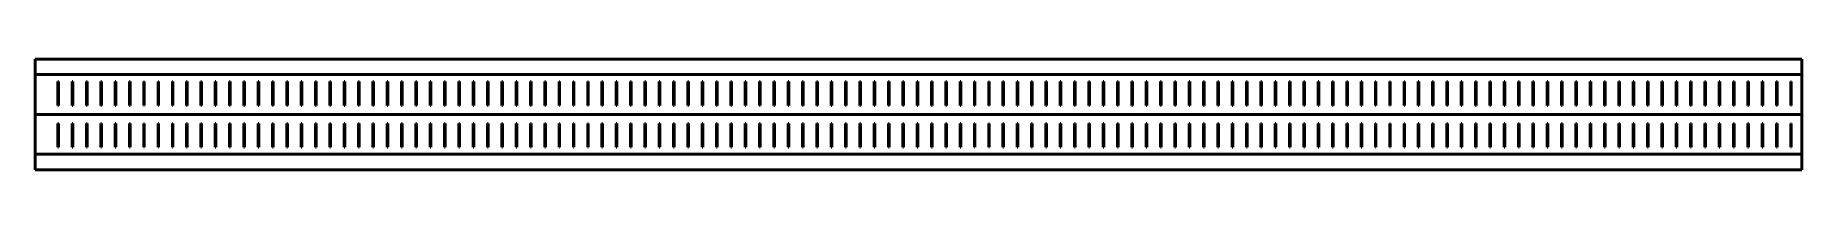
# Model space of a CAD drawing. Header units: millimetres. Extents: x 0 to 1110, y -10 to 59.
import ezdxf

# ---------------------------------------------------------------- set-up
doc = ezdxf.new("R2010")
doc.units = ezdxf.units.MM
for name, color, linetype, lineweight in [('IV_BEND_DOWN', 7, 'Continuous', 50), ('IV_INTERIOR_PROFILES', 7, 'Continuous', 50), ('IV_OUTER_PROFILE', 7, 'Continuous', 50)]:
    doc.layers.add(name, color=color, linetype=linetype, lineweight=lineweight)

msp = doc.modelspace()

# ---------------------------------------------------------------- linework, layer by layer
at = {"layer": 'IV_BEND_DOWN'}
for p, q in [((0, 49.6), (1110, 49.6)), ((0, 24.5), (1110, 24.5)), ((0, -0.6), (1110, -0.6))]:
    msp.add_line(p, q, dxfattribs=at)
at = {"layer": 'IV_INTERIOR_PROFILES'}
for p, q in [((14.1, 45.2), (14.5, 45.2)), ((14.1, 30.2), (14.1, 45.2)), ((14.5, 45.2), (14.5, 30.2)), ((23.1, 45.2), (23.5, 45.2)), ((23.1, 30.2), (23.1, 45.2)), ((23.5, 45.2), (23.5, 30.2)), ((32.1, 45.2), (32.5, 45.2)), ((32.1, 30.2), (32.1, 45.2)), ((32.5, 45.2), (32.5, 30.2)), ((41.1, 45.2), (41.5, 45.2)), ((41.1, 30.2), (41.1, 45.2)), ((41.5, 45.2), (41.5, 30.2)), ((50.1, 45.2), (50.5, 45.2)), ((50.1, 30.2), (50.1, 45.2)), ((50.5, 45.2), (50.5, 30.2)), ((59.1, 45.2), (59.5, 45.2)), ((59.1, 30.2), (59.1, 45.2)), ((59.5, 45.2), (59.5, 30.2)), ((68.1, 45.2), (68.5, 45.2)), ((68.1, 30.2), (68.1, 45.2)), ((68.5, 45.2), (68.5, 30.2)), ((77.1, 45.2), (77.5, 45.2)), ((77.1, 30.2), (77.1, 45.2)), ((77.5, 45.2), (77.5, 30.2)), ((86.1, 45.2), (86.5, 45.2)), ((86.1, 30.2), (86.1, 45.2)), ((86.5, 45.2), (86.5, 30.2)), ((95.1, 45.2), (95.5, 45.2)), ((95.1, 30.2), (95.1, 45.2)), ((95.5, 45.2), (95.5, 30.2)), ((104.1, 45.2), (104.5, 45.2)), ((104.1, 30.2), (104.1, 45.2)), ((104.5, 45.2), (104.5, 30.2)), ((113.1, 45.2), (113.5, 45.2)), ((113.1, 30.2), (113.1, 45.2)), ((113.5, 45.2), (113.5, 30.2)), ((122.1, 45.2), (122.5, 45.2)), ((122.1, 30.2), (122.1, 45.2)), ((122.5, 45.2), (122.5, 30.2)), ((131.1, 45.2), (131.5, 45.2)), ((131.1, 30.2), (131.1, 45.2)), ((131.5, 45.2), (131.5, 30.2)), ((140.1, 45.2), (140.5, 45.2)), ((140.1, 30.2), (140.1, 45.2)), ((140.5, 45.2), (140.5, 30.2)), ((149.1, 45.2), (149.5, 45.2)), ((149.1, 30.2), (149.1, 45.2)), ((149.5, 45.2), (149.5, 30.2)), ((158.1, 45.2), (158.5, 45.2)), ((158.1, 30.2), (158.1, 45.2)), ((158.5, 45.2), (158.5, 30.2)), ((167.1, 45.2), (167.5, 45.2)), ((167.1, 30.2), (167.1, 45.2)), ((167.5, 45.2), (167.5, 30.2)), ((176.1, 45.2), (176.5, 45.2)), ((176.1, 30.2), (176.1, 45.2)), ((176.5, 45.2), (176.5, 30.2)), ((185.1, 45.2), (185.5, 45.2)), ((185.1, 30.2), (185.1, 45.2)), ((185.5, 45.2), (185.5, 30.2)), ((194.1, 45.2), (194.5, 45.2)), ((194.1, 30.2), (194.1, 45.2)), ((194.5, 45.2), (194.5, 30.2)), ((203.1, 45.2), (203.5, 45.2)), ((203.1, 30.2), (203.1, 45.2)), ((203.5, 45.2), (203.5, 30.2)), ((212.1, 45.2), (212.5, 45.2)), ((212.1, 30.2), (212.1, 45.2)), ((212.5, 45.2), (212.5, 30.2)), ((221.1, 45.2), (221.5, 45.2)), ((221.1, 30.2), (221.1, 45.2)), ((221.5, 45.2), (221.5, 30.2)), ((230.1, 45.2), (230.5, 45.2)), ((230.1, 30.2), (230.1, 45.2)), ((230.5, 45.2), (230.5, 30.2)), ((239.1, 45.2), (239.5, 45.2)), ((239.1, 30.2), (239.1, 45.2)), ((239.5, 45.2), (239.5, 30.2)), ((248.1, 45.2), (248.5, 45.2)), ((248.1, 30.2), (248.1, 45.2)), ((248.5, 45.2), (248.5, 30.2)), ((257.1, 45.2), (257.5, 45.2)), ((257.1, 30.2), (257.1, 45.2)), ((257.5, 45.2), (257.5, 30.2)), ((266.1, 45.2), (266.5, 45.2)), ((266.1, 30.2), (266.1, 45.2)), ((266.5, 45.2), (266.5, 30.2)), ((275.1, 45.2), (275.5, 45.2)), ((275.1, 30.2), (275.1, 45.2)), ((275.5, 45.2), (275.5, 30.2)), ((284.1, 45.2), (284.5, 45.2)), ((284.1, 30.2), (284.1, 45.2)), ((284.5, 45.2), (284.5, 30.2)), ((293.1, 45.2), (293.5, 45.2)), ((293.1, 30.2), (293.1, 45.2)), ((293.5, 45.2), (293.5, 30.2)), ((302.1, 45.2), (302.5, 45.2)), ((302.1, 30.2), (302.1, 45.2)), ((302.5, 45.2), (302.5, 30.2)), ((311.1, 45.2), (311.5, 45.2)), ((311.1, 30.2), (311.1, 45.2)), ((311.5, 45.2), (311.5, 30.2)), ((320.1, 45.2), (320.5, 45.2)), ((320.1, 30.2), (320.1, 45.2)), ((320.5, 45.2), (320.5, 30.2)), ((329.1, 45.2), (329.5, 45.2)), ((329.1, 30.2), (329.1, 45.2)), ((329.5, 45.2), (329.5, 30.2)), ((338.1, 45.2), (338.5, 45.2)), ((338.1, 30.2), (338.1, 45.2)), ((338.5, 45.2), (338.5, 30.2)), ((347.1, 45.2), (347.5, 45.2)), ((347.1, 30.2), (347.1, 45.2)), ((347.5, 45.2), (347.5, 30.2)), ((356.1, 45.2), (356.5, 45.2)), ((356.1, 30.2), (356.1, 45.2)), ((356.5, 45.2), (356.5, 30.2)), ((365.1, 45.2), (365.5, 45.2)), ((365.1, 30.2), (365.1, 45.2)), ((365.5, 45.2), (365.5, 30.2)), ((374.1, 45.2), (374.5, 45.2)), ((374.1, 30.2), (374.1, 45.2)), ((374.5, 45.2), (374.5, 30.2)), ((383.1, 45.2), (383.5, 45.2)), ((383.1, 30.2), (383.1, 45.2)), ((383.5, 45.2), (383.5, 30.2)), ((392.1, 45.2), (392.5, 45.2)), ((392.1, 30.2), (392.1, 45.2)), ((392.5, 45.2), (392.5, 30.2)), ((401.1, 45.2), (401.5, 45.2)), ((401.1, 30.2), (401.1, 45.2)), ((401.5, 45.2), (401.5, 30.2)), ((410.1, 45.2), (410.5, 45.2)), ((410.1, 30.2), (410.1, 45.2)), ((410.5, 45.2), (410.5, 30.2)), ((419.1, 45.2), (419.5, 45.2)), ((419.1, 30.2), (419.1, 45.2)), ((419.5, 45.2), (419.5, 30.2)), ((428.1, 45.2), (428.5, 45.2)), ((428.1, 30.2), (428.1, 45.2)), ((428.5, 45.2), (428.5, 30.2)), ((437.1, 45.2), (437.5, 45.2)), ((437.1, 30.2), (437.1, 45.2)), ((437.5, 45.2), (437.5, 30.2)), ((446.1, 45.2), (446.5, 45.2)), ((446.1, 30.2), (446.1, 45.2)), ((446.5, 45.2), (446.5, 30.2)), ((455.1, 45.2), (455.5, 45.2)), ((455.1, 30.2), (455.1, 45.2)), ((455.5, 45.2), (455.5, 30.2)), ((464.1, 45.2), (464.5, 45.2)), ((464.1, 30.2), (464.1, 45.2)), ((464.5, 45.2), (464.5, 30.2)), ((473.1, 45.2), (473.5, 45.2)), ((473.1, 30.2), (473.1, 45.2)), ((473.5, 45.2), (473.5, 30.2)), ((482.1, 45.2), (482.5, 45.2)), ((482.1, 30.2), (482.1, 45.2)), ((482.5, 45.2), (482.5, 30.2)), ((491.1, 45.2), (491.5, 45.2)), ((491.1, 30.2), (491.1, 45.2)), ((491.5, 45.2), (491.5, 30.2)), ((500.1, 45.2), (500.5, 45.2)), ((500.1, 30.2), (500.1, 45.2)), ((500.5, 45.2), (500.5, 30.2)), ((509.1, 45.2), (509.5, 45.2)), ((509.1, 30.2), (509.1, 45.2)), ((509.5, 45.2), (509.5, 30.2)), ((518.1, 45.2), (518.5, 45.2)), ((518.1, 30.2), (518.1, 45.2)), ((518.5, 45.2), (518.5, 30.2)), ((527.1, 45.2), (527.5, 45.2)), ((527.1, 30.2), (527.1, 45.2)), ((527.5, 45.2), (527.5, 30.2)), ((536.1, 45.2), (536.5, 45.2)), ((536.1, 30.2), (536.1, 45.2)), ((536.5, 45.2), (536.5, 30.2)), ((545.1, 45.2), (545.5, 45.2)), ((545.1, 30.2), (545.1, 45.2)), ((545.5, 45.2), (545.5, 30.2)), ((554.1, 45.2), (554.5, 45.2)), ((554.1, 30.2), (554.1, 45.2)), ((554.5, 45.2), (554.5, 30.2)), ((563.1, 45.2), (563.5, 45.2)), ((563.1, 30.2), (563.1, 45.2)), ((563.5, 45.2), (563.5, 30.2)), ((572.1, 45.2), (572.5, 45.2)), ((572.1, 30.2), (572.1, 45.2)), ((572.5, 45.2), (572.5, 30.2)), ((581.1, 45.2), (581.5, 45.2)), ((581.1, 30.2), (581.1, 45.2)), ((581.5, 45.2), (581.5, 30.2)), ((590.1, 45.2), (590.5, 45.2)), ((590.1, 30.2), (590.1, 45.2)), ((590.5, 45.2), (590.5, 30.2)), ((599.1, 45.2), (599.5, 45.2)), ((599.1, 30.2), (599.1, 45.2)), ((599.5, 45.2), (599.5, 30.2)), ((608.1, 45.2), (608.5, 45.2)), ((608.1, 30.2), (608.1, 45.2)), ((608.5, 45.2), (608.5, 30.2)), ((617.1, 45.2), (617.5, 45.2)), ((617.1, 30.2), (617.1, 45.2)), ((617.5, 45.2), (617.5, 30.2)), ((626.1, 45.2), (626.5, 45.2)), ((626.1, 30.2), (626.1, 45.2)), ((626.5, 45.2), (626.5, 30.2)), ((635.1, 45.2), (635.5, 45.2)), ((635.1, 30.2), (635.1, 45.2)), ((635.5, 45.2), (635.5, 30.2)), ((644.1, 45.2), (644.5, 45.2)), ((644.1, 30.2), (644.1, 45.2)), ((644.5, 45.2), (644.5, 30.2)), ((653.1, 45.2), (653.5, 45.2)), ((653.1, 30.2), (653.1, 45.2)), ((653.5, 45.2), (653.5, 30.2)), ((662.1, 45.2), (662.5, 45.2)), ((662.1, 30.2), (662.1, 45.2)), ((662.5, 45.2), (662.5, 30.2)), ((671.1, 45.2), (671.5, 45.2)), ((671.1, 30.2), (671.1, 45.2)), ((671.5, 45.2), (671.5, 30.2)), ((680.1, 45.2), (680.5, 45.2)), ((680.1, 30.2), (680.1, 45.2)), ((680.5, 45.2), (680.5, 30.2)), ((689.1, 45.2), (689.5, 45.2)), ((689.1, 30.2), (689.1, 45.2)), ((689.5, 45.2), (689.5, 30.2)), ((698.1, 45.2), (698.5, 45.2)), ((698.1, 30.2), (698.1, 45.2)), ((698.5, 45.2), (698.5, 30.2)), ((707.1, 45.2), (707.5, 45.2)), ((707.1, 30.2), (707.1, 45.2)), ((707.5, 45.2), (707.5, 30.2)), ((716.1, 45.2), (716.5, 45.2)), ((716.1, 30.2), (716.1, 45.2)), ((716.5, 45.2), (716.5, 30.2)), ((725.1, 45.2), (725.5, 45.2)), ((725.1, 30.2), (725.1, 45.2)), ((725.5, 45.2), (725.5, 30.2)), ((734.1, 45.2), (734.5, 45.2)), ((734.1, 30.2), (734.1, 45.2)), ((734.5, 45.2), (734.5, 30.2)), ((743.1, 45.2), (743.5, 45.2)), ((743.1, 30.2), (743.1, 45.2)), ((743.5, 45.2), (743.5, 30.2)), ((752.1, 45.2), (752.5, 45.2)), ((752.1, 30.2), (752.1, 45.2)), ((752.5, 45.2), (752.5, 30.2)), ((761.1, 45.2), (761.5, 45.2)), ((761.1, 30.2), (761.1, 45.2)), ((761.5, 45.2), (761.5, 30.2)), ((770.1, 45.2), (770.5, 45.2)), ((770.1, 30.2), (770.1, 45.2)), ((770.5, 45.2), (770.5, 30.2)), ((779.1, 45.2), (779.5, 45.2)), ((779.1, 30.2), (779.1, 45.2)), ((779.5, 45.2), (779.5, 30.2)), ((788.1, 45.2), (788.5, 45.2)), ((788.1, 30.2), (788.1, 45.2)), ((788.5, 45.2), (788.5, 30.2)), ((797.1, 45.2), (797.5, 45.2)), ((797.1, 30.2), (797.1, 45.2)), ((797.5, 45.2), (797.5, 30.2)), ((806.1, 45.2), (806.5, 45.2)), ((806.1, 30.2), (806.1, 45.2)), ((806.5, 45.2), (806.5, 30.2)), ((815.1, 45.2), (815.5, 45.2)), ((815.1, 30.2), (815.1, 45.2)), ((815.5, 45.2), (815.5, 30.2)), ((824.1, 45.2), (824.5, 45.2)), ((824.1, 30.2), (824.1, 45.2)), ((824.5, 45.2), (824.5, 30.2)), ((833.1, 45.2), (833.5, 45.2)), ((833.1, 30.2), (833.1, 45.2)), ((833.5, 45.2), (833.5, 30.2)), ((842.1, 45.2), (842.5, 45.2)), ((842.1, 30.2), (842.1, 45.2)), ((842.5, 45.2), (842.5, 30.2)), ((851.1, 45.2), (851.5, 45.2)), ((851.1, 30.2), (851.1, 45.2)), ((851.5, 45.2), (851.5, 30.2)), ((860.1, 45.2), (860.5, 45.2)), ((860.1, 30.2), (860.1, 45.2)), ((860.5, 45.2), (860.5, 30.2)), ((869.1, 45.2), (869.5, 45.2)), ((869.1, 30.2), (869.1, 45.2)), ((869.5, 45.2), (869.5, 30.2)), ((878.1, 45.2), (878.5, 45.2)), ((878.1, 30.2), (878.1, 45.2)), ((878.5, 45.2), (878.5, 30.2)), ((887.1, 45.2), (887.5, 45.2)), ((887.1, 30.2), (887.1, 45.2)), ((887.5, 45.2), (887.5, 30.2)), ((896.1, 45.2), (896.5, 45.2)), ((896.1, 30.2), (896.1, 45.2)), ((896.5, 45.2), (896.5, 30.2)), ((905.1, 45.2), (905.5, 45.2)), ((905.1, 30.2), (905.1, 45.2)), ((905.5, 45.2), (905.5, 30.2)), ((914.1, 45.2), (914.5, 45.2)), ((914.1, 30.2), (914.1, 45.2)), ((914.5, 45.2), (914.5, 30.2)), ((923.1, 45.2), (923.5, 45.2)), ((923.1, 30.2), (923.1, 45.2)), ((923.5, 45.2), (923.5, 30.2)), ((932.1, 45.2), (932.5, 45.2)), ((932.1, 30.2), (932.1, 45.2)), ((932.5, 45.2), (932.5, 30.2)), ((941.1, 45.2), (941.5, 45.2)), ((941.1, 30.2), (941.1, 45.2)), ((941.5, 45.2), (941.5, 30.2)), ((950.1, 45.2), (950.5, 45.2)), ((950.1, 30.2), (950.1, 45.2)), ((950.5, 45.2), (950.5, 30.2)), ((959.1, 45.2), (959.5, 45.2)), ((959.1, 30.2), (959.1, 45.2)), ((959.5, 45.2), (959.5, 30.2)), ((968.1, 45.2), (968.5, 45.2)), ((968.1, 30.2), (968.1, 45.2)), ((968.5, 45.2), (968.5, 30.2)), ((977.1, 45.2), (977.5, 45.2)), ((977.1, 30.2), (977.1, 45.2)), ((977.5, 45.2), (977.5, 30.2)), ((986.1, 45.2), (986.5, 45.2)), ((986.1, 30.2), (986.1, 45.2)), ((986.5, 45.2), (986.5, 30.2)), ((995.1, 45.2), (995.5, 45.2)), ((995.1, 30.2), (995.1, 45.2)), ((995.5, 45.2), (995.5, 30.2)), ((1004.1, 45.2), (1004.5, 45.2)), ((1004.1, 30.2), (1004.1, 45.2)), ((1004.5, 45.2), (1004.5, 30.2)), ((1013.1, 45.2), (1013.5, 45.2)), ((1013.1, 30.2), (1013.1, 45.2)), ((1013.5, 45.2), (1013.5, 30.2)), ((1022.1, 45.2), (1022.5, 45.2)), ((1022.1, 30.2), (1022.1, 45.2)), ((1022.5, 45.2), (1022.5, 30.2)), ((1031.1, 45.2), (1031.5, 45.2)), ((1031.1, 30.2), (1031.1, 45.2)), ((1031.5, 45.2), (1031.5, 30.2)), ((1040.1, 45.2), (1040.5, 45.2)), ((1040.1, 30.2), (1040.1, 45.2)), ((1040.5, 45.2), (1040.5, 30.2)), ((1049.1, 45.2), (1049.5, 45.2)), ((1049.1, 30.2), (1049.1, 45.2)), ((1049.5, 45.2), (1049.5, 30.2)), ((1058.1, 45.2), (1058.5, 45.2)), ((1058.1, 30.2), (1058.1, 45.2)), ((1058.5, 45.2), (1058.5, 30.2)), ((1067.1, 45.2), (1067.5, 45.2)), ((1067.1, 30.2), (1067.1, 45.2)), ((1067.5, 45.2), (1067.5, 30.2)), ((1076.1, 45.2), (1076.5, 45.2)), ((1076.1, 30.2), (1076.1, 45.2)), ((1076.5, 45.2), (1076.5, 30.2)), ((1085.1, 45.2), (1085.5, 45.2)), ((1085.1, 30.2), (1085.1, 45.2)), ((1085.5, 45.2), (1085.5, 30.2)), ((1094.1, 45.2), (1094.5, 45.2)), ((1094.1, 30.2), (1094.1, 45.2)), ((1094.5, 45.2), (1094.5, 30.2)), ((1103.1, 45.2), (1103.5, 45.2)), ((1103.1, 30.2), (1103.1, 45.2)), ((1103.5, 45.2), (1103.5, 30.2)), ((14.5, 30.2), (14.1, 30.2)), ((23.5, 30.2), (23.1, 30.2)), ((32.5, 30.2), (32.1, 30.2)), ((41.5, 30.2), (41.1, 30.2)), ((50.5, 30.2), (50.1, 30.2)), ((59.5, 30.2), (59.1, 30.2)), ((68.5, 30.2), (68.1, 30.2)), ((77.5, 30.2), (77.1, 30.2)), ((86.5, 30.2), (86.1, 30.2)), ((95.5, 30.2), (95.1, 30.2)), ((104.5, 30.2), (104.1, 30.2)), ((113.5, 30.2), (113.1, 30.2)), ((122.5, 30.2), (122.1, 30.2)), ((131.5, 30.2), (131.1, 30.2)), ((140.5, 30.2), (140.1, 30.2)), ((149.5, 30.2), (149.1, 30.2)), ((158.5, 30.2), (158.1, 30.2)), ((167.5, 30.2), (167.1, 30.2)), ((176.5, 30.2), (176.1, 30.2)), ((185.5, 30.2), (185.1, 30.2)), ((194.5, 30.2), (194.1, 30.2)), ((203.5, 30.2), (203.1, 30.2)), ((212.5, 30.2), (212.1, 30.2)), ((221.5, 30.2), (221.1, 30.2)), ((230.5, 30.2), (230.1, 30.2)), ((239.5, 30.2), (239.1, 30.2)), ((248.5, 30.2), (248.1, 30.2)), ((257.5, 30.2), (257.1, 30.2)), ((266.5, 30.2), (266.1, 30.2)), ((275.5, 30.2), (275.1, 30.2)), ((284.5, 30.2), (284.1, 30.2)), ((293.5, 30.2), (293.1, 30.2)), ((302.5, 30.2), (302.1, 30.2)), ((311.5, 30.2), (311.1, 30.2)), ((320.5, 30.2), (320.1, 30.2)), ((329.5, 30.2), (329.1, 30.2)), ((338.5, 30.2), (338.1, 30.2)), ((347.5, 30.2), (347.1, 30.2)), ((356.5, 30.2), (356.1, 30.2)), ((365.5, 30.2), (365.1, 30.2)), ((374.5, 30.2), (374.1, 30.2)), ((383.5, 30.2), (383.1, 30.2)), ((392.5, 30.2), (392.1, 30.2)), ((401.5, 30.2), (401.1, 30.2)), ((410.5, 30.2), (410.1, 30.2)), ((419.5, 30.2), (419.1, 30.2)), ((428.5, 30.2), (428.1, 30.2)), ((437.5, 30.2), (437.1, 30.2)), ((446.5, 30.2), (446.1, 30.2)), ((455.5, 30.2), (455.1, 30.2)), ((464.5, 30.2), (464.1, 30.2)), ((473.5, 30.2), (473.1, 30.2)), ((482.5, 30.2), (482.1, 30.2)), ((491.5, 30.2), (491.1, 30.2)), ((500.5, 30.2), (500.1, 30.2)), ((509.5, 30.2), (509.1, 30.2)), ((518.5, 30.2), (518.1, 30.2)), ((527.5, 30.2), (527.1, 30.2)), ((536.5, 30.2), (536.1, 30.2)), ((545.5, 30.2), (545.1, 30.2)), ((554.5, 30.2), (554.1, 30.2)), ((563.5, 30.2), (563.1, 30.2)), ((572.5, 30.2), (572.1, 30.2)), ((581.5, 30.2), (581.1, 30.2)), ((590.5, 30.2), (590.1, 30.2)), ((599.5, 30.2), (599.1, 30.2)), ((608.5, 30.2), (608.1, 30.2)), ((617.5, 30.2), (617.1, 30.2)), ((626.5, 30.2), (626.1, 30.2)), ((635.5, 30.2), (635.1, 30.2)), ((644.5, 30.2), (644.1, 30.2)), ((653.5, 30.2), (653.1, 30.2)), ((662.5, 30.2), (662.1, 30.2)), ((671.5, 30.2), (671.1, 30.2)), ((680.5, 30.2), (680.1, 30.2)), ((689.5, 30.2), (689.1, 30.2)), ((698.5, 30.2), (698.1, 30.2)), ((707.5, 30.2), (707.1, 30.2)), ((716.5, 30.2), (716.1, 30.2)), ((725.5, 30.2), (725.1, 30.2)), ((734.5, 30.2), (734.1, 30.2)), ((743.5, 30.2), (743.1, 30.2)), ((752.5, 30.2), (752.1, 30.2)), ((761.5, 30.2), (761.1, 30.2)), ((770.5, 30.2), (770.1, 30.2)), ((779.5, 30.2), (779.1, 30.2)), ((788.5, 30.2), (788.1, 30.2)), ((797.5, 30.2), (797.1, 30.2)), ((806.5, 30.2), (806.1, 30.2)), ((815.5, 30.2), (815.1, 30.2)), ((824.5, 30.2), (824.1, 30.2)), ((833.5, 30.2), (833.1, 30.2)), ((842.5, 30.2), (842.1, 30.2)), ((851.5, 30.2), (851.1, 30.2)), ((860.5, 30.2), (860.1, 30.2)), ((869.5, 30.2), (869.1, 30.2)), ((878.5, 30.2), (878.1, 30.2)), ((887.5, 30.2), (887.1, 30.2)), ((896.5, 30.2), (896.1, 30.2)), ((905.5, 30.2), (905.1, 30.2)), ((914.5, 30.2), (914.1, 30.2)), ((923.5, 30.2), (923.1, 30.2)), ((932.5, 30.2), (932.1, 30.2)), ((941.5, 30.2), (941.1, 30.2)), ((950.5, 30.2), (950.1, 30.2)), ((959.5, 30.2), (959.1, 30.2)), ((968.5, 30.2), (968.1, 30.2)), ((977.5, 30.2), (977.1, 30.2)), ((986.5, 30.2), (986.1, 30.2)), ((995.5, 30.2), (995.1, 30.2)), ((1004.5, 30.2), (1004.1, 30.2)), ((1013.5, 30.2), (1013.1, 30.2)), ((1022.5, 30.2), (1022.1, 30.2)), ((1031.5, 30.2), (1031.1, 30.2)), ((1040.5, 30.2), (1040.1, 30.2)), ((1049.5, 30.2), (1049.1, 30.2)), ((1058.5, 30.2), (1058.1, 30.2)), ((1067.5, 30.2), (1067.1, 30.2)), ((1076.5, 30.2), (1076.1, 30.2)), ((1085.5, 30.2), (1085.1, 30.2)), ((1094.5, 30.2), (1094.1, 30.2)), ((1103.5, 30.2), (1103.1, 30.2)), ((14.1, 18.8), (14.5, 18.8)), ((14.1, 3.8), (14.1, 18.8)), ((14.5, 18.8), (14.5, 3.8)), ((23.1, 18.8), (23.5, 18.8)), ((23.1, 3.8), (23.1, 18.8)), ((23.5, 18.8), (23.5, 3.8)), ((32.1, 18.8), (32.5, 18.8)), ((32.1, 3.8), (32.1, 18.8)), ((32.5, 18.8), (32.5, 3.8)), ((41.1, 18.8), (41.5, 18.8)), ((41.1, 3.8), (41.1, 18.8)), ((41.5, 18.8), (41.5, 3.8)), ((50.1, 18.8), (50.5, 18.8)), ((50.1, 3.8), (50.1, 18.8)), ((50.5, 18.8), (50.5, 3.8)), ((59.1, 18.8), (59.5, 18.8)), ((59.1, 3.8), (59.1, 18.8)), ((59.5, 18.8), (59.5, 3.8)), ((68.1, 18.8), (68.5, 18.8)), ((68.1, 3.8), (68.1, 18.8)), ((68.5, 18.8), (68.5, 3.8)), ((77.1, 18.8), (77.5, 18.8)), ((77.1, 3.8), (77.1, 18.8)), ((77.5, 18.8), (77.5, 3.8)), ((86.1, 18.8), (86.5, 18.8)), ((86.1, 3.8), (86.1, 18.8)), ((86.5, 18.8), (86.5, 3.8)), ((95.1, 18.8), (95.5, 18.8)), ((95.1, 3.8), (95.1, 18.8)), ((95.5, 18.8), (95.5, 3.8)), ((104.1, 18.8), (104.5, 18.8)), ((104.1, 3.8), (104.1, 18.8)), ((104.5, 18.8), (104.5, 3.8)), ((113.1, 18.8), (113.5, 18.8)), ((113.1, 3.8), (113.1, 18.8)), ((113.5, 18.8), (113.5, 3.8)), ((122.1, 18.8), (122.5, 18.8)), ((122.1, 3.8), (122.1, 18.8)), ((122.5, 18.8), (122.5, 3.8)), ((131.1, 18.8), (131.5, 18.8)), ((131.1, 3.8), (131.1, 18.8)), ((131.5, 18.8), (131.5, 3.8)), ((140.1, 18.8), (140.5, 18.8)), ((140.1, 3.8), (140.1, 18.8)), ((140.5, 18.8), (140.5, 3.8)), ((149.1, 18.8), (149.5, 18.8)), ((149.1, 3.8), (149.1, 18.8)), ((149.5, 18.8), (149.5, 3.8)), ((158.1, 18.8), (158.5, 18.8)), ((158.1, 3.8), (158.1, 18.8)), ((158.5, 18.8), (158.5, 3.8)), ((167.1, 18.8), (167.5, 18.8)), ((167.1, 3.8), (167.1, 18.8)), ((167.5, 18.8), (167.5, 3.8)), ((176.1, 18.8), (176.5, 18.8)), ((176.1, 3.8), (176.1, 18.8)), ((176.5, 18.8), (176.5, 3.8)), ((185.1, 18.8), (185.5, 18.8)), ((185.1, 3.8), (185.1, 18.8)), ((185.5, 18.8), (185.5, 3.8)), ((194.1, 18.8), (194.5, 18.8)), ((194.1, 3.8), (194.1, 18.8)), ((194.5, 18.8), (194.5, 3.8)), ((203.1, 18.8), (203.5, 18.8)), ((203.1, 3.8), (203.1, 18.8)), ((203.5, 18.8), (203.5, 3.8)), ((212.1, 18.8), (212.5, 18.8)), ((212.1, 3.8), (212.1, 18.8)), ((212.5, 18.8), (212.5, 3.8)), ((221.1, 18.8), (221.5, 18.8)), ((221.1, 3.8), (221.1, 18.8)), ((221.5, 18.8), (221.5, 3.8)), ((230.1, 18.8), (230.5, 18.8)), ((230.1, 3.8), (230.1, 18.8)), ((230.5, 18.8), (230.5, 3.8)), ((239.1, 18.8), (239.5, 18.8)), ((239.1, 3.8), (239.1, 18.8)), ((239.5, 18.8), (239.5, 3.8)), ((248.1, 18.8), (248.5, 18.8)), ((248.1, 3.8), (248.1, 18.8)), ((248.5, 18.8), (248.5, 3.8)), ((257.1, 18.8), (257.5, 18.8)), ((257.1, 3.8), (257.1, 18.8)), ((257.5, 18.8), (257.5, 3.8)), ((266.1, 18.8), (266.5, 18.8)), ((266.1, 3.8), (266.1, 18.8)), ((266.5, 18.8), (266.5, 3.8)), ((275.1, 18.8), (275.5, 18.8)), ((275.1, 3.8), (275.1, 18.8)), ((275.5, 18.8), (275.5, 3.8)), ((284.1, 18.8), (284.5, 18.8)), ((284.1, 3.8), (284.1, 18.8)), ((284.5, 18.8), (284.5, 3.8)), ((293.1, 18.8), (293.5, 18.8)), ((293.1, 3.8), (293.1, 18.8)), ((293.5, 18.8), (293.5, 3.8)), ((302.1, 18.8), (302.5, 18.8)), ((302.1, 3.8), (302.1, 18.8)), ((302.5, 18.8), (302.5, 3.8)), ((311.1, 18.8), (311.5, 18.8)), ((311.1, 3.8), (311.1, 18.8)), ((311.5, 18.8), (311.5, 3.8)), ((320.1, 18.8), (320.5, 18.8)), ((320.1, 3.8), (320.1, 18.8)), ((320.5, 18.8), (320.5, 3.8)), ((329.1, 18.8), (329.5, 18.8)), ((329.1, 3.8), (329.1, 18.8)), ((329.5, 18.8), (329.5, 3.8)), ((338.1, 18.8), (338.5, 18.8)), ((338.1, 3.8), (338.1, 18.8)), ((338.5, 18.8), (338.5, 3.8)), ((347.1, 18.8), (347.5, 18.8)), ((347.1, 3.8), (347.1, 18.8)), ((347.5, 18.8), (347.5, 3.8)), ((356.1, 18.8), (356.5, 18.8)), ((356.1, 3.8), (356.1, 18.8)), ((356.5, 18.8), (356.5, 3.8)), ((365.1, 18.8), (365.5, 18.8)), ((365.1, 3.8), (365.1, 18.8)), ((365.5, 18.8), (365.5, 3.8)), ((374.1, 18.8), (374.5, 18.8)), ((374.1, 3.8), (374.1, 18.8)), ((374.5, 18.8), (374.5, 3.8)), ((383.1, 18.8), (383.5, 18.8)), ((383.1, 3.8), (383.1, 18.8)), ((383.5, 18.8), (383.5, 3.8)), ((392.1, 18.8), (392.5, 18.8)), ((392.1, 3.8), (392.1, 18.8)), ((392.5, 18.8), (392.5, 3.8)), ((401.1, 18.8), (401.5, 18.8)), ((401.1, 3.8), (401.1, 18.8)), ((401.5, 18.8), (401.5, 3.8)), ((410.1, 18.8), (410.5, 18.8)), ((410.1, 3.8), (410.1, 18.8)), ((410.5, 18.8), (410.5, 3.8)), ((419.1, 18.8), (419.5, 18.8)), ((419.1, 3.8), (419.1, 18.8)), ((419.5, 18.8), (419.5, 3.8)), ((428.1, 18.8), (428.5, 18.8)), ((428.1, 3.8), (428.1, 18.8)), ((428.5, 18.8), (428.5, 3.8)), ((437.1, 18.8), (437.5, 18.8)), ((437.1, 3.8), (437.1, 18.8)), ((437.5, 18.8), (437.5, 3.8)), ((446.1, 18.8), (446.5, 18.8)), ((446.1, 3.8), (446.1, 18.8)), ((446.5, 18.8), (446.5, 3.8)), ((455.1, 18.8), (455.5, 18.8)), ((455.1, 3.8), (455.1, 18.8)), ((455.5, 18.8), (455.5, 3.8)), ((464.1, 18.8), (464.5, 18.8)), ((464.1, 3.8), (464.1, 18.8)), ((464.5, 18.8), (464.5, 3.8)), ((473.1, 18.8), (473.5, 18.8)), ((473.1, 3.8), (473.1, 18.8)), ((473.5, 18.8), (473.5, 3.8)), ((482.1, 18.8), (482.5, 18.8)), ((482.1, 3.8), (482.1, 18.8)), ((482.5, 18.8), (482.5, 3.8)), ((491.1, 18.8), (491.5, 18.8)), ((491.1, 3.8), (491.1, 18.8)), ((491.5, 18.8), (491.5, 3.8)), ((500.1, 18.8), (500.5, 18.8)), ((500.1, 3.8), (500.1, 18.8)), ((500.5, 18.8), (500.5, 3.8)), ((509.1, 18.8), (509.5, 18.8)), ((509.1, 3.8), (509.1, 18.8)), ((509.5, 18.8), (509.5, 3.8)), ((518.1, 18.8), (518.5, 18.8)), ((518.1, 3.8), (518.1, 18.8)), ((518.5, 18.8), (518.5, 3.8)), ((527.1, 18.8), (527.5, 18.8)), ((527.1, 3.8), (527.1, 18.8)), ((527.5, 18.8), (527.5, 3.8)), ((536.1, 18.8), (536.5, 18.8)), ((536.1, 3.8), (536.1, 18.8)), ((536.5, 18.8), (536.5, 3.8)), ((545.1, 18.8), (545.5, 18.8)), ((545.1, 3.8), (545.1, 18.8)), ((545.5, 18.8), (545.5, 3.8)), ((554.1, 18.8), (554.5, 18.8)), ((554.1, 3.8), (554.1, 18.8)), ((554.5, 18.8), (554.5, 3.8)), ((563.1, 18.8), (563.5, 18.8)), ((563.1, 3.8), (563.1, 18.8)), ((563.5, 18.8), (563.5, 3.8)), ((572.1, 18.8), (572.5, 18.8)), ((572.1, 3.8), (572.1, 18.8)), ((572.5, 18.8), (572.5, 3.8)), ((581.1, 18.8), (581.5, 18.8)), ((581.1, 3.8), (581.1, 18.8)), ((581.5, 18.8), (581.5, 3.8)), ((590.1, 18.8), (590.5, 18.8)), ((590.1, 3.8), (590.1, 18.8)), ((590.5, 18.8), (590.5, 3.8)), ((599.1, 18.8), (599.5, 18.8)), ((599.1, 3.8), (599.1, 18.8)), ((599.5, 18.8), (599.5, 3.8)), ((608.1, 18.8), (608.5, 18.8)), ((608.1, 3.8), (608.1, 18.8)), ((608.5, 18.8), (608.5, 3.8)), ((617.1, 18.8), (617.5, 18.8)), ((617.1, 3.8), (617.1, 18.8)), ((617.5, 18.8), (617.5, 3.8)), ((626.1, 18.8), (626.5, 18.8)), ((626.1, 3.8), (626.1, 18.8)), ((626.5, 18.8), (626.5, 3.8)), ((635.1, 18.8), (635.5, 18.8)), ((635.1, 3.8), (635.1, 18.8)), ((635.5, 18.8), (635.5, 3.8)), ((644.1, 18.8), (644.5, 18.8)), ((644.1, 3.8), (644.1, 18.8)), ((644.5, 18.8), (644.5, 3.8)), ((653.1, 18.8), (653.5, 18.8)), ((653.1, 3.8), (653.1, 18.8)), ((653.5, 18.8), (653.5, 3.8)), ((662.1, 18.8), (662.5, 18.8)), ((662.1, 3.8), (662.1, 18.8)), ((662.5, 18.8), (662.5, 3.8)), ((671.1, 18.8), (671.5, 18.8)), ((671.1, 3.8), (671.1, 18.8)), ((671.5, 18.8), (671.5, 3.8)), ((680.1, 18.8), (680.5, 18.8)), ((680.1, 3.8), (680.1, 18.8)), ((680.5, 18.8), (680.5, 3.8)), ((689.1, 18.8), (689.5, 18.8)), ((689.1, 3.8), (689.1, 18.8)), ((689.5, 18.8), (689.5, 3.8)), ((698.1, 18.8), (698.5, 18.8)), ((698.1, 3.8), (698.1, 18.8)), ((698.5, 18.8), (698.5, 3.8)), ((707.1, 18.8), (707.5, 18.8)), ((707.1, 3.8), (707.1, 18.8)), ((707.5, 18.8), (707.5, 3.8)), ((716.1, 18.8), (716.5, 18.8)), ((716.1, 3.8), (716.1, 18.8)), ((716.5, 18.8), (716.5, 3.8)), ((725.1, 18.8), (725.5, 18.8)), ((725.1, 3.8), (725.1, 18.8)), ((725.5, 18.8), (725.5, 3.8)), ((734.1, 18.8), (734.5, 18.8)), ((734.1, 3.8), (734.1, 18.8)), ((734.5, 18.8), (734.5, 3.8)), ((743.1, 18.8), (743.5, 18.8)), ((743.1, 3.8), (743.1, 18.8)), ((743.5, 18.8), (743.5, 3.8)), ((752.1, 18.8), (752.5, 18.8)), ((752.1, 3.8), (752.1, 18.8)), ((752.5, 18.8), (752.5, 3.8)), ((761.1, 18.8), (761.5, 18.8)), ((761.1, 3.8), (761.1, 18.8)), ((761.5, 18.8), (761.5, 3.8)), ((770.1, 18.8), (770.5, 18.8)), ((770.1, 3.8), (770.1, 18.8)), ((770.5, 18.8), (770.5, 3.8)), ((779.1, 18.8), (779.5, 18.8)), ((779.1, 3.8), (779.1, 18.8)), ((779.5, 18.8), (779.5, 3.8)), ((788.1, 18.8), (788.5, 18.8)), ((788.1, 3.8), (788.1, 18.8)), ((788.5, 18.8), (788.5, 3.8)), ((797.1, 18.8), (797.5, 18.8)), ((797.1, 3.8), (797.1, 18.8)), ((797.5, 18.8), (797.5, 3.8)), ((806.1, 18.8), (806.5, 18.8)), ((806.1, 3.8), (806.1, 18.8)), ((806.5, 18.8), (806.5, 3.8)), ((815.1, 18.8), (815.5, 18.8)), ((815.1, 3.8), (815.1, 18.8)), ((815.5, 18.8), (815.5, 3.8)), ((824.1, 18.8), (824.5, 18.8)), ((824.1, 3.8), (824.1, 18.8)), ((824.5, 18.8), (824.5, 3.8)), ((833.1, 18.8), (833.5, 18.8)), ((833.1, 3.8), (833.1, 18.8)), ((833.5, 18.8), (833.5, 3.8)), ((842.1, 18.8), (842.5, 18.8)), ((842.1, 3.8), (842.1, 18.8)), ((842.5, 18.8), (842.5, 3.8)), ((851.1, 18.8), (851.5, 18.8)), ((851.1, 3.8), (851.1, 18.8)), ((851.5, 18.8), (851.5, 3.8)), ((860.1, 18.8), (860.5, 18.8)), ((860.1, 3.8), (860.1, 18.8)), ((860.5, 18.8), (860.5, 3.8)), ((869.1, 18.8), (869.5, 18.8)), ((869.1, 3.8), (869.1, 18.8)), ((869.5, 18.8), (869.5, 3.8)), ((878.1, 18.8), (878.5, 18.8)), ((878.1, 3.8), (878.1, 18.8)), ((878.5, 18.8), (878.5, 3.8)), ((887.1, 18.8), (887.5, 18.8)), ((887.1, 3.8), (887.1, 18.8)), ((887.5, 18.8), (887.5, 3.8)), ((896.1, 18.8), (896.5, 18.8)), ((896.1, 3.8), (896.1, 18.8)), ((896.5, 18.8), (896.5, 3.8)), ((905.1, 18.8), (905.5, 18.8)), ((905.1, 3.8), (905.1, 18.8)), ((905.5, 18.8), (905.5, 3.8)), ((914.1, 18.8), (914.5, 18.8)), ((914.1, 3.8), (914.1, 18.8)), ((914.5, 18.8), (914.5, 3.8)), ((923.1, 18.8), (923.5, 18.8)), ((923.1, 3.8), (923.1, 18.8)), ((923.5, 18.8), (923.5, 3.8)), ((932.1, 18.8), (932.5, 18.8)), ((932.1, 3.8), (932.1, 18.8)), ((932.5, 18.8), (932.5, 3.8)), ((941.1, 18.8), (941.5, 18.8)), ((941.1, 3.8), (941.1, 18.8)), ((941.5, 18.8), (941.5, 3.8)), ((950.1, 18.8), (950.5, 18.8)), ((950.1, 3.8), (950.1, 18.8)), ((950.5, 18.8), (950.5, 3.8)), ((959.1, 18.8), (959.5, 18.8)), ((959.1, 3.8), (959.1, 18.8)), ((959.5, 18.8), (959.5, 3.8)), ((968.1, 18.8), (968.5, 18.8)), ((968.1, 3.8), (968.1, 18.8)), ((968.5, 18.8), (968.5, 3.8)), ((977.1, 18.8), (977.5, 18.8)), ((977.1, 3.8), (977.1, 18.8)), ((977.5, 18.8), (977.5, 3.8)), ((986.1, 18.8), (986.5, 18.8)), ((986.1, 3.8), (986.1, 18.8)), ((986.5, 18.8), (986.5, 3.8)), ((995.1, 18.8), (995.5, 18.8)), ((995.1, 3.8), (995.1, 18.8)), ((995.5, 18.8), (995.5, 3.8)), ((1004.1, 18.8), (1004.5, 18.8)), ((1004.1, 3.8), (1004.1, 18.8)), ((1004.5, 18.8), (1004.5, 3.8)), ((1013.1, 18.8), (1013.5, 18.8)), ((1013.1, 3.8), (1013.1, 18.8)), ((1013.5, 18.8), (1013.5, 3.8)), ((1022.1, 18.8), (1022.5, 18.8)), ((1022.1, 3.8), (1022.1, 18.8)), ((1022.5, 18.8), (1022.5, 3.8)), ((1031.1, 18.8), (1031.5, 18.8)), ((1031.1, 3.8), (1031.1, 18.8)), ((1031.5, 18.8), (1031.5, 3.8)), ((1040.1, 18.8), (1040.5, 18.8)), ((1040.1, 3.8), (1040.1, 18.8)), ((1040.5, 18.8), (1040.5, 3.8)), ((1049.1, 18.8), (1049.5, 18.8)), ((1049.1, 3.8), (1049.1, 18.8)), ((1049.5, 18.8), (1049.5, 3.8)), ((1058.1, 18.8), (1058.5, 18.8)), ((1058.1, 3.8), (1058.1, 18.8)), ((1058.5, 18.8), (1058.5, 3.8)), ((1067.1, 18.8), (1067.5, 18.8)), ((1067.1, 3.8), (1067.1, 18.8)), ((1067.5, 18.8), (1067.5, 3.8)), ((1076.1, 18.8), (1076.5, 18.8)), ((1076.1, 3.8), (1076.1, 18.8)), ((1076.5, 18.8), (1076.5, 3.8)), ((1085.1, 18.8), (1085.5, 18.8)), ((1085.1, 3.8), (1085.1, 18.8)), ((1085.5, 18.8), (1085.5, 3.8)), ((1094.1, 18.8), (1094.5, 18.8)), ((1094.1, 3.8), (1094.1, 18.8)), ((1094.5, 18.8), (1094.5, 3.8)), ((1103.1, 18.8), (1103.5, 18.8)), ((1103.1, 3.8), (1103.1, 18.8)), ((1103.5, 18.8), (1103.5, 3.8)), ((14.5, 3.8), (14.1, 3.8)), ((23.5, 3.8), (23.1, 3.8)), ((32.5, 3.8), (32.1, 3.8)), ((41.5, 3.8), (41.1, 3.8)), ((50.5, 3.8), (50.1, 3.8)), ((59.5, 3.8), (59.1, 3.8)), ((68.5, 3.8), (68.1, 3.8)), ((77.5, 3.8), (77.1, 3.8)), ((86.5, 3.8), (86.1, 3.8)), ((95.5, 3.8), (95.1, 3.8)), ((104.5, 3.8), (104.1, 3.8)), ((113.5, 3.8), (113.1, 3.8)), ((122.5, 3.8), (122.1, 3.8)), ((131.5, 3.8), (131.1, 3.8)), ((140.5, 3.8), (140.1, 3.8)), ((149.5, 3.8), (149.1, 3.8)), ((158.5, 3.8), (158.1, 3.8)), ((167.5, 3.8), (167.1, 3.8)), ((176.5, 3.8), (176.1, 3.8)), ((185.5, 3.8), (185.1, 3.8)), ((194.5, 3.8), (194.1, 3.8)), ((203.5, 3.8), (203.1, 3.8)), ((212.5, 3.8), (212.1, 3.8)), ((221.5, 3.8), (221.1, 3.8)), ((230.5, 3.8), (230.1, 3.8)), ((239.5, 3.8), (239.1, 3.8)), ((248.5, 3.8), (248.1, 3.8)), ((257.5, 3.8), (257.1, 3.8)), ((266.5, 3.8), (266.1, 3.8)), ((275.5, 3.8), (275.1, 3.8)), ((284.5, 3.8), (284.1, 3.8)), ((293.5, 3.8), (293.1, 3.8)), ((302.5, 3.8), (302.1, 3.8)), ((311.5, 3.8), (311.1, 3.8)), ((320.5, 3.8), (320.1, 3.8)), ((329.5, 3.8), (329.1, 3.8)), ((338.5, 3.8), (338.1, 3.8)), ((347.5, 3.8), (347.1, 3.8)), ((356.5, 3.8), (356.1, 3.8)), ((365.5, 3.8), (365.1, 3.8)), ((374.5, 3.8), (374.1, 3.8)), ((383.5, 3.8), (383.1, 3.8)), ((392.5, 3.8), (392.1, 3.8)), ((401.5, 3.8), (401.1, 3.8)), ((410.5, 3.8), (410.1, 3.8)), ((419.5, 3.8), (419.1, 3.8)), ((428.5, 3.8), (428.1, 3.8)), ((437.5, 3.8), (437.1, 3.8)), ((446.5, 3.8), (446.1, 3.8)), ((455.5, 3.8), (455.1, 3.8)), ((464.5, 3.8), (464.1, 3.8)), ((473.5, 3.8), (473.1, 3.8)), ((482.5, 3.8), (482.1, 3.8)), ((491.5, 3.8), (491.1, 3.8)), ((500.5, 3.8), (500.1, 3.8)), ((509.5, 3.8), (509.1, 3.8)), ((518.5, 3.8), (518.1, 3.8)), ((527.5, 3.8), (527.1, 3.8)), ((536.5, 3.8), (536.1, 3.8)), ((545.5, 3.8), (545.1, 3.8)), ((554.5, 3.8), (554.1, 3.8)), ((563.5, 3.8), (563.1, 3.8)), ((572.5, 3.8), (572.1, 3.8)), ((581.5, 3.8), (581.1, 3.8)), ((590.5, 3.8), (590.1, 3.8)), ((599.5, 3.8), (599.1, 3.8)), ((608.5, 3.8), (608.1, 3.8)), ((617.5, 3.8), (617.1, 3.8)), ((626.5, 3.8), (626.1, 3.8)), ((635.5, 3.8), (635.1, 3.8)), ((644.5, 3.8), (644.1, 3.8)), ((653.5, 3.8), (653.1, 3.8)), ((662.5, 3.8), (662.1, 3.8)), ((671.5, 3.8), (671.1, 3.8)), ((680.5, 3.8), (680.1, 3.8)), ((689.5, 3.8), (689.1, 3.8)), ((698.5, 3.8), (698.1, 3.8)), ((707.5, 3.8), (707.1, 3.8)), ((716.5, 3.8), (716.1, 3.8)), ((725.5, 3.8), (725.1, 3.8)), ((734.5, 3.8), (734.1, 3.8)), ((743.5, 3.8), (743.1, 3.8)), ((752.5, 3.8), (752.1, 3.8)), ((761.5, 3.8), (761.1, 3.8)), ((770.5, 3.8), (770.1, 3.8)), ((779.5, 3.8), (779.1, 3.8)), ((788.5, 3.8), (788.1, 3.8)), ((797.5, 3.8), (797.1, 3.8)), ((806.5, 3.8), (806.1, 3.8)), ((815.5, 3.8), (815.1, 3.8)), ((824.5, 3.8), (824.1, 3.8)), ((833.5, 3.8), (833.1, 3.8)), ((842.5, 3.8), (842.1, 3.8)), ((851.5, 3.8), (851.1, 3.8)), ((860.5, 3.8), (860.1, 3.8)), ((869.5, 3.8), (869.1, 3.8)), ((878.5, 3.8), (878.1, 3.8)), ((887.5, 3.8), (887.1, 3.8)), ((896.5, 3.8), (896.1, 3.8)), ((905.5, 3.8), (905.1, 3.8)), ((914.5, 3.8), (914.1, 3.8)), ((923.5, 3.8), (923.1, 3.8)), ((932.5, 3.8), (932.1, 3.8)), ((941.5, 3.8), (941.1, 3.8)), ((950.5, 3.8), (950.1, 3.8)), ((959.5, 3.8), (959.1, 3.8)), ((968.5, 3.8), (968.1, 3.8)), ((977.5, 3.8), (977.1, 3.8)), ((986.5, 3.8), (986.1, 3.8)), ((995.5, 3.8), (995.1, 3.8)), ((1004.5, 3.8), (1004.1, 3.8)), ((1013.5, 3.8), (1013.1, 3.8)), ((1022.5, 3.8), (1022.1, 3.8)), ((1031.5, 3.8), (1031.1, 3.8)), ((1040.5, 3.8), (1040.1, 3.8)), ((1049.5, 3.8), (1049.1, 3.8)), ((1058.5, 3.8), (1058.1, 3.8)), ((1067.5, 3.8), (1067.1, 3.8)), ((1076.5, 3.8), (1076.1, 3.8)), ((1085.5, 3.8), (1085.1, 3.8)), ((1094.5, 3.8), (1094.1, 3.8)), ((1103.5, 3.8), (1103.1, 3.8))]:
    msp.add_line(p, q, dxfattribs=at)
at = {"layer": 'IV_OUTER_PROFILE'}
for p, q in [((0, -10.4), (0, 59.3)), ((0, 59.3), (1110, 59.3)), ((1110, 59.3), (1110, -10.4)), ((1110, -10.4), (0, -10.4))]:
    msp.add_line(p, q, dxfattribs=at)

doc.saveas('drawing.dxf')
